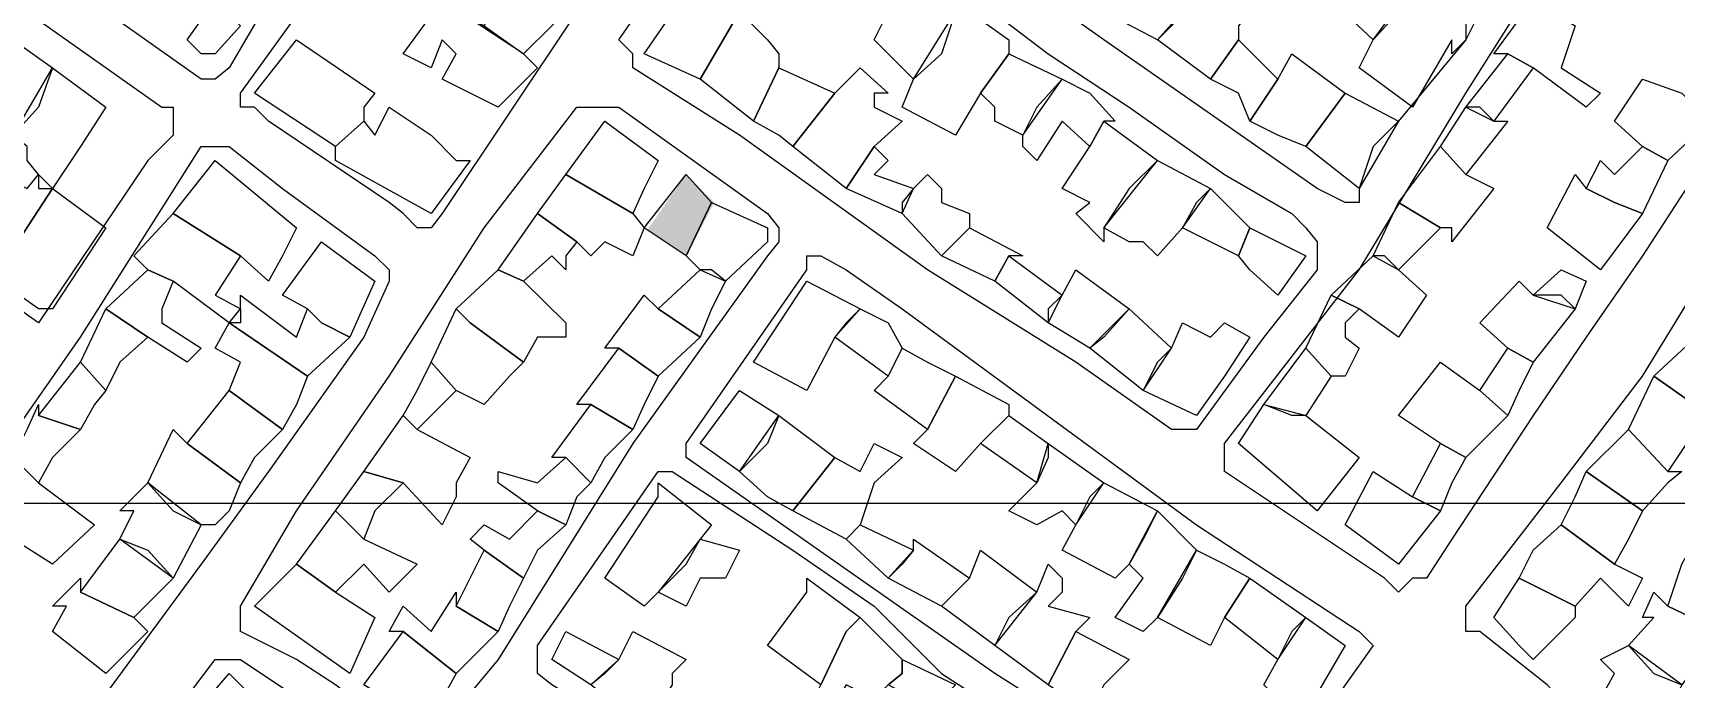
# Model space of a CAD drawing. Header units: millimetres. Extents: x -3588 to 75209, y -3737 to 38254.
# Drawn here: x 6429.4 to 6594.9, y 5420.5 to 5485.5 of the extents above; entities that cross this region are included whole.
import ezdxf

# ---------------------------------------------------------------- set-up
doc = ezdxf.new("R2010")
doc.units = ezdxf.units.MM
doc.layers.add('H', color=250, linetype='Continuous')
doc.layers.add('P', color=253, linetype='Continuous')

msp = doc.modelspace()

# ---------------------------------------------------------------- hatches: boundary and pattern name
at = {"layer": 'H', "linetype": 'Continuous'}
msp.add_hatch(color=256, dxfattribs=at).paths.add_polyline_path([(6491.246, 5465.648), (6495.199, 5471.297), (6498.032, 5468.464), (6495.199, 5463.103), (6491.246, 5465.648), (6491.246, 5465.648)])

# ---------------------------------------------------------------- linework, layer by layer
msp.add_lwpolyline([(6321.471, 6253.151), (7910.682, 6253.151), (7910.682, 5438.155), (6321.471, 5438.155)], close=True)
at = {"layer": 'P'}
for points in [[(6466.696, 5467.344), (6465.288, 5468.464), (6453.141, 5476.658), (6451.733, 5478.067), (6450.324, 5478.067), (6450.324, 5479.475), (6457.094, 5488.789), (6465.288, 5502.344), (6473.466, 5513.355), (6478.827, 5521.533), (6484.188, 5529.439), (6485.613, 5529.439), (6487.021, 5529.439), (6496.607, 5524.077), (6501.984, 5520.124), (6503.393, 5518.716), (6503.393, 5517.308), (6503.393, 5514.763), (6497.743, 5507.994), (6484.188, 5487.669), (6470.649, 5467.344), (6469.513, 5465.92), (6468.105, 5465.92), (6466.696, 5467.344)], [(6566.912, 5429.223), (6565.487, 5430.648), (6549.403, 5441.37), (6549.403, 5442.779), (6549.403, 5444.187), (6562.959, 5461.695), (6573.681, 5479.475), (6580.451, 5490.198), (6592.598, 5507.994), (6606.137, 5529.439)], [(6416.445, 5525.486), (6417.853, 5528.318), (6419.261, 5528.318), (6459.911, 5501.208), (6459.911, 5499.8), (6457.094, 5495.559), (6453.141, 5488.789), (6449.188, 5482.02), (6447.78, 5480.883), (6446.372, 5480.883), (6436.769, 5487.669), (6424.639, 5495.559), (6416.445, 5501.208), (6407.13, 5507.994), (6407.13, 5509.114), (6405.722, 5509.114), (6405.722, 5510.522), (6415.308, 5522.669), (6416.445, 5525.486)], [(6408.539, 5502.344), (6409.675, 5501.208), (6423.214, 5491.622), (6432.816, 5484.836), (6442.419, 5478.067), (6443.539, 5478.067), (6443.539, 5476.658), (6443.539, 5475.234), (6441.01, 5472.705), (6430, 5456.334), (6389.35, 5484.836), (6388.214, 5484.836), (6389.35, 5486.245), (6394.984, 5494.439), (6401.769, 5503.753), (6404.314, 5505.161), (6404.314, 5503.753), (6405.722, 5503.753), (6408.539, 5502.344)], [(6545.162, 5445.595), (6544.042, 5445.595), (6534.44, 5452.381), (6519.477, 5461.695), (6500.56, 5475.234), (6489.838, 5482.02), (6489.838, 5483.428), (6488.429, 5484.836), (6500.56, 5502.344), (6501.984, 5503.753), (6503.393, 5503.753), (6510.162, 5499.8), (6516.932, 5494.439), (6520.885, 5491.622), (6531.623, 5483.428), (6539.801, 5478.067), (6549.403, 5471.297), (6556.173, 5467.344), (6557.581, 5465.92), (6558.718, 5464.512), (6558.718, 5461.695), (6553.356, 5454.909), (6546.587, 5445.595), (6545.162, 5445.595)], [(6566.912, 5487.669), (6564.367, 5484.836), (6560.126, 5488.789), (6561.534, 5491.622), (6564.367, 5494.439), (6568.32, 5490.198), (6566.912, 5487.669)], [(6481.66, 5486.245), (6478.827, 5483.428), (6470.649, 5488.789), (6474.874, 5486.245), (6476.283, 5488.789), (6474.874, 5490.198), (6476.283, 5493.03), (6483.068, 5487.669), (6481.66, 5486.245)], [(6501.984, 5487.669), (6500.56, 5487.669), (6496.607, 5480.883), (6490.974, 5483.428), (6496.607, 5491.622), (6501.984, 5487.669)], [(6520.885, 5483.428), (6518.068, 5480.883), (6514.115, 5484.836), (6515.524, 5487.669), (6518.068, 5490.198), (6518.068, 5491.622), (6523.718, 5487.669), (6522.309, 5487.669), (6520.885, 5483.428)], [(6446.372, 5483.428), (6444.963, 5484.836), (6447.78, 5488.789), (6450.324, 5486.245), (6447.78, 5483.428), (6446.372, 5483.428)], [(6474.874, 5486.245), (6478.827, 5483.428), (6480.235, 5482.02), (6476.283, 5478.067), (6470.649, 5480.883), (6472.058, 5483.428), (6470.649, 5484.836), (6469.513, 5482.02), (6466.696, 5483.428), (6470.649, 5488.789), (6474.874, 5486.245)], [(6575.089, 5487.669), (6573.681, 5484.836), (6566.912, 5476.658), (6562.959, 5469.873), (6562.959, 5468.464), (6561.534, 5468.464), (6558.718, 5469.873), (6537.257, 5484.836), (6531.623, 5488.789)], [(6544.042, 5486.245), (6542.634, 5484.836), (6537.257, 5487.669), (6539.801, 5490.198), (6545.162, 5487.669), (6544.042, 5486.245)], [(6550.812, 5486.245), (6550.812, 5484.836), (6547.995, 5480.883), (6542.634, 5484.836), (6545.162, 5487.669), (6546.587, 5490.198), (6551.948, 5487.669), (6550.812, 5486.245)], [(6573.681, 5484.836), (6572.273, 5483.428), (6572.273, 5484.836), (6568.32, 5478.067), (6562.959, 5482.02), (6564.367, 5484.836), (6568.32, 5490.198), (6573.681, 5487.669), (6573.681, 5484.836)], [(6577.906, 5483.428), (6576.498, 5483.428), (6580.451, 5488.789), (6584.692, 5486.245), (6583.283, 5482.02), (6587.236, 5479.475), (6585.812, 5478.067), (6580.451, 5482.02), (6577.906, 5483.428)], [(6504.513, 5482.02), (6501.984, 5476.658), (6496.607, 5480.883), (6500.56, 5487.669), (6503.393, 5484.836), (6504.513, 5483.428), (6504.513, 5482.02)], [(6524.838, 5479.475), (6522.309, 5475.234), (6516.932, 5478.067), (6518.068, 5480.883), (6522.309, 5487.669), (6523.718, 5487.669), (6527.67, 5484.836), (6527.67, 5483.428), (6524.838, 5479.475)], [(6430, 5478.067), (6427.455, 5475.234), (6426.047, 5472.705), (6423.214, 5475.234), (6424.639, 5476.658), (6422.094, 5478.067), (6423.214, 5479.475), (6427.455, 5484.836), (6431.408, 5482.02), (6430, 5478.067)], [(6462.743, 5478.067), (6462.743, 5476.658), (6459.911, 5474.114), (6451.733, 5479.475), (6455.958, 5484.836), (6463.864, 5479.475), (6462.743, 5478.067)], [(6550.812, 5479.475), (6547.995, 5480.883), (6550.812, 5484.836), (6554.765, 5480.883), (6551.948, 5476.658), (6550.812, 5479.475)], [(6530.487, 5478.067), (6529.079, 5475.234), (6526.262, 5476.658), (6526.262, 5478.067), (6524.838, 5479.475), (6527.67, 5483.428), (6533.032, 5480.883), (6530.487, 5478.067)], [(6554.765, 5475.234), (6551.948, 5476.658), (6554.765, 5480.883), (6556.173, 5483.428), (6561.534, 5479.475), (6557.581, 5474.114), (6554.765, 5475.234)], [(6575.089, 5478.067), (6573.681, 5478.067), (6577.906, 5483.428), (6580.451, 5482.02), (6576.498, 5476.658), (6575.089, 5478.067)], [(6434.225, 5474.114), (6431.408, 5469.873), (6430, 5471.297), (6428.864, 5472.705), (6428.864, 5474.114), (6427.455, 5475.234), (6431.408, 5482.02), (6436.769, 5478.067), (6434.225, 5474.114)], [(6504.513, 5475.234), (6501.984, 5476.658), (6504.513, 5482.02), (6510.162, 5479.475), (6505.937, 5474.114), (6504.513, 5475.234)], [(6514.115, 5479.475), (6514.115, 5478.067), (6516.932, 5476.658), (6514.115, 5474.114), (6511.299, 5469.873), (6505.937, 5474.114), (6510.162, 5479.475), (6512.707, 5482.02), (6515.524, 5479.475), (6514.115, 5479.475)], [(6535.848, 5479.475), (6538.393, 5476.658), (6537.257, 5476.658), (6535.848, 5474.114), (6533.032, 5476.658), (6530.487, 5472.705), (6529.079, 5474.114), (6529.079, 5475.234), (6533.032, 5480.883), (6535.848, 5479.475)], [(6595.414, 5479.475), (6598.231, 5476.658), (6594.006, 5472.705), (6591.461, 5474.114), (6588.645, 5476.658), (6591.461, 5480.883), (6595.414, 5479.475)], [(6564.367, 5474.114), (6562.959, 5469.873), (6557.581, 5474.114), (6561.534, 5479.475), (6566.912, 5476.658), (6564.367, 5474.114)], [(6459.911, 5419.909), (6455.958, 5422.454), (6450.324, 5425.27), (6450.324, 5426.695), (6450.324, 5427.815), (6455.958, 5437.417), (6465.288, 5450.972), (6474.874, 5465.92), (6484.188, 5478.067), (6485.613, 5478.067), (6487.021, 5478.067), (6488.429, 5478.067), (6503.393, 5467.344), (6504.513, 5465.92), (6504.513, 5464.512), (6503.393, 5463.103), (6489.838, 5444.187), (6476.283, 5422.454), (6470.649, 5415.684), (6469.513, 5414.26), (6469.513, 5413.14), (6468.105, 5414.26), (6465.288, 5415.684), (6459.911, 5419.909)], [(6469.513, 5475.234), (6472.058, 5472.705), (6473.466, 5472.705), (6469.513, 5467.344), (6459.911, 5472.705), (6459.911, 5474.114), (6462.743, 5476.658), (6463.864, 5475.234), (6465.288, 5478.067), (6469.513, 5475.234)], [(6576.498, 5476.658), (6577.906, 5476.658), (6573.681, 5471.297), (6571.137, 5474.114), (6573.681, 5478.067), (6576.498, 5476.658)], [(6490.974, 5469.873), (6489.838, 5467.344), (6483.068, 5471.297), (6487.021, 5476.658), (6492.382, 5472.705), (6490.974, 5469.873)], [(6539.801, 5469.873), (6537.257, 5465.92), (6537.257, 5464.512), (6534.44, 5467.344), (6535.848, 5468.464), (6533.032, 5469.873), (6535.848, 5474.114), (6537.257, 5476.658), (6542.634, 5472.705), (6539.801, 5469.873)], [(6428.864, 5408.899), (6412.492, 5421.045), (6411.083, 5421.045), (6411.083, 5422.454), (6419.261, 5433.464), (6434.225, 5454.909), (6446.372, 5474.114), (6447.78, 5474.114), (6449.188, 5474.114), (6454.549, 5469.873), (6463.864, 5463.103), (6465.288, 5461.695), (6465.288, 5460.559), (6462.743, 5454.909), (6453.141, 5441.37), (6446.372, 5432.056), (6431.408, 5411.731), (6430, 5408.899), (6428.864, 5408.899)], [(6516.932, 5468.464), (6516.932, 5467.344), (6511.299, 5469.873), (6514.115, 5474.114), (6515.524, 5472.705), (6514.115, 5471.297), (6518.068, 5469.873), (6516.932, 5468.464)], [(6599.367, 5475.234), (6591.461, 5463.103), (6585.812, 5454.909), (6580.451, 5447.02), (6572.273, 5434.585), (6569.728, 5430.648), (6568.32, 5430.648), (6566.912, 5429.223)], [(6572.273, 5465.92), (6571.137, 5465.92), (6566.912, 5468.464), (6571.137, 5474.114), (6573.681, 5471.297), (6576.498, 5469.873), (6572.273, 5464.512), (6572.273, 5465.92)], [(6588.645, 5468.464), (6585.812, 5469.873), (6587.236, 5472.705), (6588.645, 5471.297), (6591.461, 5474.114), (6594.006, 5472.705), (6591.461, 5467.344), (6588.645, 5468.464)], [(6454.549, 5463.103), (6453.141, 5460.559), (6450.324, 5463.103), (6443.539, 5467.344), (6447.78, 5472.705), (6455.958, 5465.92), (6454.549, 5463.103)], [(6546.587, 5468.464), (6545.162, 5465.92), (6542.634, 5463.103), (6541.21, 5464.512), (6539.801, 5464.512), (6537.257, 5465.92), (6542.634, 5472.705), (6547.995, 5469.873), (6546.587, 5468.464)], [(6430, 5469.873), (6431.408, 5469.873), (6426.047, 5461.695), (6422.094, 5464.512), (6424.639, 5471.297), (6426.047, 5471.297), (6428.864, 5469.873), (6430, 5471.297), (6430, 5469.873)], [(6489.838, 5467.344), (6490.974, 5465.92), (6489.838, 5463.103), (6487.021, 5464.512), (6485.613, 5463.103), (6484.188, 5464.512), (6480.235, 5467.344), (6483.068, 5471.297), (6489.838, 5467.344)], [(6490.974, 5465.92), (6495.199, 5471.297), (6497.743, 5468.464), (6495.199, 5463.103), (6490.974, 5465.92), (6490.974, 5465.92)], [(6523.718, 5467.344), (6523.718, 5465.92), (6520.885, 5463.103), (6516.932, 5467.344), (6518.068, 5469.873), (6519.477, 5471.297), (6520.885, 5469.873), (6520.885, 5468.464), (6523.718, 5467.344)], [(6588.645, 5468.464), (6591.461, 5467.344), (6587.236, 5461.695), (6581.859, 5465.92), (6584.692, 5471.297), (6585.812, 5469.873), (6588.645, 5468.464)], [(6431.408, 5457.742), (6430, 5457.742), (6426.047, 5460.559), (6426.047, 5461.695), (6431.408, 5469.873), (6436.769, 5465.92), (6431.408, 5457.742)], [(6549.403, 5468.464), (6551.948, 5465.92), (6550.812, 5463.103), (6545.162, 5465.92), (6547.995, 5469.873), (6549.403, 5468.464)], [(6450.324, 5456.334), (6449.188, 5456.334), (6443.539, 5460.559), (6441.01, 5461.695), (6439.586, 5463.103), (6443.539, 5467.344), (6450.324, 5463.103), (6447.78, 5459.15), (6450.324, 5457.742), (6450.324, 5456.334)], [(6483.068, 5463.103), (6483.068, 5461.695), (6481.66, 5463.103), (6478.827, 5460.559), (6476.283, 5461.695), (6480.235, 5467.344), (6484.188, 5464.512), (6483.068, 5463.103)], [(6497.743, 5461.695), (6496.607, 5461.695), (6495.199, 5463.103), (6497.743, 5468.464), (6503.393, 5465.92), (6503.393, 5464.512), (6499.152, 5460.559), (6497.743, 5461.695)], [(6565.487, 5463.103), (6564.367, 5463.103), (6566.912, 5468.464), (6571.137, 5465.92), (6566.912, 5461.695), (6565.487, 5463.103)], [(6591.461, 5413.14), (6590.053, 5413.14), (6585.812, 5415.684), (6581.859, 5419.909), (6575.089, 5425.27), (6573.681, 5425.27), (6573.681, 5426.695), (6573.681, 5427.815), (6583.283, 5440.234), (6591.461, 5450.972), (6602.184, 5468.464)], [(6529.079, 5463.103), (6527.67, 5463.103), (6526.262, 5460.559), (6520.885, 5463.103), (6523.718, 5465.92), (6529.079, 5463.103)], [(6551.948, 5461.695), (6550.812, 5463.103), (6551.948, 5465.92), (6557.581, 5463.103), (6554.765, 5459.15), (6551.948, 5461.695)], [(6458.502, 5456.334), (6457.094, 5457.742), (6454.549, 5459.15), (6458.502, 5464.512), (6463.864, 5460.559), (6461.335, 5454.909), (6458.502, 5456.334)], [(6550.812, 5406.37), (6549.403, 5406.37), (6526.262, 5421.045), (6495.199, 5442.779), (6495.199, 5444.187), (6507.346, 5461.695), (6507.346, 5463.103), (6508.754, 5463.103), (6511.299, 5461.695), (6516.932, 5457.742), (6546.587, 5436.009), (6562.959, 5425.27), (6564.367, 5423.862), (6551.948, 5406.37), (6550.812, 5406.37)], [(6531.623, 5457.742), (6531.623, 5456.334), (6526.262, 5460.559), (6527.67, 5463.103), (6533.032, 5459.15), (6531.623, 5457.742)], [(6566.912, 5461.695), (6569.728, 5459.15), (6566.912, 5454.909), (6562.959, 5457.742), (6560.126, 5459.15), (6564.367, 5463.103), (6566.912, 5461.695)], [(6442.419, 5457.742), (6442.419, 5456.334), (6446.372, 5453.789), (6444.963, 5452.381), (6441.01, 5454.909), (6436.769, 5457.742), (6441.01, 5461.695), (6443.539, 5460.559), (6442.419, 5457.742)], [(6483.068, 5454.909), (6481.66, 5454.909), (6480.235, 5454.909), (6478.827, 5452.381), (6473.466, 5456.334), (6472.058, 5457.742), (6476.283, 5461.695), (6478.827, 5460.559), (6483.068, 5456.334), (6483.068, 5454.909)], [(6497.743, 5457.742), (6496.607, 5454.909), (6492.382, 5457.742), (6496.607, 5461.695), (6499.152, 5460.559), (6497.743, 5457.742)], [(6537.257, 5454.909), (6535.848, 5453.789), (6531.623, 5456.334), (6533.032, 5459.15), (6534.44, 5461.695), (6539.801, 5457.742), (6537.257, 5454.909)], [(6583.283, 5459.15), (6580.451, 5459.15), (6583.283, 5461.695), (6585.812, 5460.559), (6584.692, 5457.742), (6583.283, 5459.15)], [(6458.502, 5456.334), (6461.335, 5454.909), (6457.094, 5450.972), (6449.188, 5456.334), (6450.324, 5457.742), (6450.324, 5459.15), (6455.958, 5454.909), (6457.094, 5457.742), (6458.502, 5456.334)], [(6492.382, 5457.742), (6496.607, 5454.909), (6492.382, 5450.972), (6488.429, 5453.789), (6487.021, 5453.789), (6490.974, 5459.15), (6492.382, 5457.742)], [(6511.299, 5456.334), (6510.162, 5454.909), (6507.346, 5449.548), (6501.984, 5452.381), (6507.346, 5460.559), (6512.707, 5457.742), (6511.299, 5456.334)], [(6561.534, 5456.334), (6561.534, 5454.909), (6562.959, 5453.789), (6561.534, 5450.972), (6560.126, 5450.972), (6557.581, 5453.789), (6560.126, 5459.15), (6562.959, 5457.742), (6561.534, 5456.334)], [(6580.451, 5459.15), (6584.692, 5457.742), (6580.451, 5452.381), (6577.906, 5453.789), (6575.089, 5456.334), (6579.042, 5460.559), (6580.451, 5459.15)], [(6438.178, 5452.381), (6436.769, 5449.548), (6434.225, 5452.381), (6436.769, 5457.742), (6441.01, 5454.909), (6438.178, 5452.381)], [(6477.419, 5450.972), (6474.874, 5448.14), (6472.058, 5449.548), (6469.513, 5452.381), (6472.058, 5457.742), (6473.466, 5456.334), (6478.827, 5452.381), (6477.419, 5450.972)], [(6515.524, 5456.334), (6516.932, 5453.789), (6515.524, 5450.972), (6510.162, 5454.909), (6512.707, 5457.742), (6515.524, 5456.334)], [(6542.634, 5452.381), (6541.21, 5449.548), (6535.848, 5453.789), (6539.801, 5457.742), (6544.042, 5453.789), (6542.634, 5452.381)], [(6455.958, 5448.14), (6454.549, 5445.595), (6449.188, 5449.548), (6450.324, 5452.381), (6447.78, 5453.789), (6449.188, 5456.334), (6457.094, 5450.972), (6455.958, 5448.14)], [(6549.403, 5450.972), (6546.587, 5447.02), (6541.21, 5449.548), (6544.042, 5453.789), (6545.162, 5456.334), (6547.995, 5454.909), (6549.403, 5456.334), (6551.948, 5454.909), (6549.403, 5450.972)], [(6602.184, 5452.381), (6600.775, 5449.548), (6599.367, 5449.548), (6598.231, 5447.02), (6592.598, 5450.972), (6596.822, 5454.909), (6602.184, 5452.381)], [(6435.633, 5448.14), (6434.225, 5445.595), (6430, 5447.02), (6434.225, 5452.381), (6436.769, 5449.548), (6435.633, 5448.14)], [(6468.105, 5449.548), (6469.513, 5452.381), (6472.058, 5449.548), (6468.105, 5445.595), (6466.696, 5447.02), (6468.105, 5449.548)], [(6490.974, 5448.14), (6489.838, 5445.595), (6485.613, 5448.14), (6484.188, 5448.14), (6488.429, 5453.789), (6492.382, 5450.972), (6490.974, 5448.14)], [(6519.477, 5452.381), (6522.309, 5450.972), (6519.477, 5445.595), (6514.115, 5449.548), (6515.524, 5450.972), (6516.932, 5453.789), (6519.477, 5452.381)], [(6556.173, 5447.02), (6553.356, 5448.14), (6557.581, 5453.789), (6560.126, 5450.972), (6557.581, 5447.02), (6556.173, 5447.02)], [(6575.089, 5449.548), (6577.906, 5447.02), (6573.681, 5442.779), (6571.137, 5444.187), (6566.912, 5447.02), (6571.137, 5452.381), (6575.089, 5449.548)], [(6579.042, 5449.548), (6577.906, 5447.02), (6575.089, 5449.548), (6577.906, 5453.789), (6580.451, 5452.381), (6579.042, 5449.548)], [(6524.838, 5444.187), (6522.309, 5441.37), (6518.068, 5444.187), (6519.477, 5445.595), (6522.309, 5450.972), (6527.67, 5448.14), (6527.67, 5447.02), (6524.838, 5444.187)], [(6598.231, 5447.02), (6596.822, 5444.187), (6596.822, 5445.595), (6594.006, 5441.37), (6590.053, 5445.595), (6592.598, 5450.972), (6598.231, 5447.02)], [(6451.733, 5442.779), (6450.324, 5440.234), (6444.963, 5444.187), (6449.188, 5449.548), (6454.549, 5445.595), (6451.733, 5442.779)], [(6503.393, 5444.187), (6500.56, 5441.37), (6496.607, 5444.187), (6500.56, 5449.548), (6504.513, 5447.02), (6503.393, 5444.187)], [(6431.408, 5442.779), (6430, 5440.234), (6427.455, 5442.779), (6428.864, 5445.595), (6430, 5448.14), (6430, 5447.02), (6434.225, 5445.595), (6431.408, 5442.779)], [(6487.021, 5442.779), (6485.613, 5440.234), (6483.068, 5442.779), (6481.66, 5442.779), (6485.613, 5448.14), (6489.838, 5445.595), (6487.021, 5442.779)], [(6557.581, 5447.02), (6562.959, 5442.779), (6558.718, 5437.417), (6550.812, 5444.187), (6553.356, 5448.14), (6557.581, 5447.02)], [(6468.105, 5445.595), (6473.466, 5442.779), (6472.058, 5440.234), (6472.058, 5438.826), (6470.649, 5436.009), (6466.696, 5440.234), (6462.743, 5441.37), (6466.696, 5447.02), (6468.105, 5445.595)], [(6503.393, 5438.826), (6500.56, 5441.37), (6504.513, 5447.02), (6510.162, 5442.779), (6505.937, 5437.417), (6503.393, 5438.826)], [(6531.623, 5442.779), (6530.487, 5440.234), (6524.838, 5444.187), (6527.67, 5447.02), (6531.623, 5444.187), (6531.623, 5442.779)], [(6449.188, 5437.417), (6447.78, 5436.009), (6446.372, 5436.009), (6441.01, 5440.234), (6443.539, 5445.595), (6444.963, 5444.187), (6450.324, 5440.234), (6449.188, 5437.417)], [(6514.115, 5440.234), (6512.707, 5436.009), (6511.299, 5434.585), (6505.937, 5437.417), (6510.162, 5442.779), (6512.707, 5441.37), (6514.115, 5444.187), (6516.932, 5442.779), (6514.115, 5440.234)], [(6535.848, 5438.826), (6534.44, 5436.009), (6533.032, 5437.417), (6530.487, 5436.009), (6527.67, 5437.417), (6530.487, 5440.234), (6531.623, 5444.187), (6537.257, 5440.234), (6535.848, 5438.826)], [(6572.273, 5440.234), (6571.137, 5437.417), (6568.32, 5438.826), (6571.137, 5444.187), (6573.681, 5442.779), (6572.273, 5440.234)], [(6594.006, 5441.37), (6595.414, 5441.37), (6594.006, 5440.234), (6591.461, 5437.417), (6585.812, 5441.37), (6590.053, 5445.595), (6594.006, 5441.37)], [(6430, 5440.234), (6435.633, 5436.009), (6431.408, 5432.056), (6427.455, 5434.585), (6423.214, 5437.417), (6427.455, 5442.779), (6430, 5440.234)], [(6484.188, 5438.826), (6483.068, 5436.009), (6480.235, 5437.417), (6476.283, 5440.234), (6476.283, 5441.37), (6480.235, 5440.234), (6483.068, 5442.779), (6485.613, 5440.234), (6484.188, 5438.826)], [(6463.864, 5437.417), (6462.743, 5434.585), (6459.911, 5437.417), (6462.743, 5441.37), (6466.696, 5440.234), (6463.864, 5437.417)], [(6514.115, 5427.815), (6520.885, 5421.045), (6547.995, 5403.537), (6549.403, 5402.129), (6547.995, 5402.129), (6537.257, 5386.045), (6537.257, 5384.621), (6535.848, 5384.621), (6534.44, 5384.621), (6529.079, 5388.574), (6505.937, 5403.537), (6490.974, 5414.26), (6481.66, 5419.909), (6480.235, 5421.045), (6480.235, 5422.454), (6480.235, 5423.862), (6492.382, 5441.37), (6493.791, 5441.37), (6505.937, 5433.464), (6514.115, 5427.815)], [(6568.32, 5438.826), (6571.137, 5437.417), (6566.912, 5432.056), (6561.534, 5436.009), (6564.367, 5441.37), (6568.32, 5438.826)], [(6584.692, 5438.826), (6585.812, 5441.37), (6591.461, 5437.417), (6590.053, 5434.585), (6588.645, 5432.056), (6583.283, 5436.009), (6584.692, 5438.826)], [(6443.539, 5437.417), (6446.372, 5436.009), (6443.539, 5430.648), (6438.178, 5434.585), (6439.586, 5437.417), (6438.178, 5437.417), (6441.01, 5440.234), (6443.539, 5437.417)], [(6492.382, 5429.223), (6490.974, 5427.815), (6487.021, 5430.648), (6492.382, 5438.826), (6492.382, 5440.234), (6497.743, 5436.009), (6496.607, 5434.585), (6492.382, 5429.223)], [(6541.21, 5434.585), (6539.801, 5432.056), (6538.393, 5430.648), (6533.032, 5433.464), (6534.44, 5436.009), (6537.257, 5440.234), (6542.634, 5437.417), (6541.21, 5434.585)], [(6462.743, 5434.585), (6468.105, 5432.056), (6465.288, 5429.223), (6462.743, 5432.056), (6459.911, 5429.223), (6455.958, 5432.056), (6459.911, 5437.417), (6462.743, 5434.585)], [(6480.235, 5433.464), (6478.827, 5430.648), (6474.874, 5433.464), (6473.466, 5434.585), (6474.874, 5436.009), (6477.419, 5434.585), (6480.235, 5437.417), (6483.068, 5436.009), (6480.235, 5433.464)], [(6516.932, 5432.056), (6515.524, 5430.648), (6511.299, 5434.585), (6512.707, 5436.009), (6518.068, 5433.464), (6516.932, 5432.056)], [(6545.162, 5430.648), (6542.634, 5426.695), (6541.21, 5425.27), (6538.393, 5426.695), (6541.21, 5430.648), (6539.801, 5432.056), (6542.634, 5437.417), (6546.587, 5433.464), (6545.162, 5430.648)], [(6580.451, 5433.464), (6583.283, 5436.009), (6588.645, 5432.056), (6591.461, 5430.648), (6590.053, 5427.815), (6587.236, 5430.648), (6584.692, 5427.815), (6579.042, 5430.648), (6580.451, 5433.464)], [(6441.01, 5433.464), (6443.539, 5430.648), (6439.586, 5426.695), (6434.225, 5429.223), (6438.178, 5434.585), (6441.01, 5433.464)], [(6495.199, 5432.056), (6496.607, 5434.585), (6500.56, 5433.464), (6499.152, 5430.648), (6496.607, 5430.648), (6495.199, 5427.815), (6492.382, 5429.223), (6495.199, 5432.056)], [(6522.309, 5429.223), (6520.885, 5427.815), (6515.524, 5430.648), (6518.068, 5433.464), (6518.068, 5434.585), (6523.718, 5430.648), (6522.309, 5429.223)], [(6600.775, 5426.695), (6599.367, 5425.27), (6594.006, 5427.815), (6595.414, 5432.056), (6596.822, 5434.585), (6596.822, 5433.464), (6602.184, 5429.223), (6600.775, 5426.695)], [(6477.419, 5427.815), (6476.283, 5425.27), (6472.058, 5427.815), (6474.874, 5433.464), (6478.827, 5430.648), (6477.419, 5427.815)], [(6527.67, 5426.695), (6526.262, 5423.862), (6520.885, 5427.815), (6523.718, 5430.648), (6524.838, 5433.464), (6530.487, 5429.223), (6527.67, 5426.695)], [(6549.403, 5432.056), (6551.948, 5430.648), (6549.403, 5426.695), (6547.995, 5423.862), (6542.634, 5426.695), (6546.587, 5433.464), (6549.403, 5432.056)], [(6459.911, 5429.223), (6463.864, 5426.695), (6461.335, 5421.045), (6451.733, 5427.815), (6455.958, 5432.056), (6459.911, 5429.223)], [(6533.032, 5429.223), (6531.623, 5427.815), (6535.848, 5426.695), (6534.44, 5425.27), (6531.623, 5419.909), (6526.262, 5423.862), (6530.487, 5429.223), (6531.623, 5432.056), (6533.032, 5430.648), (6533.032, 5429.223)], [(6438.178, 5422.454), (6436.769, 5421.045), (6431.408, 5425.27), (6432.816, 5427.815), (6431.408, 5427.815), (6434.225, 5430.648), (6434.225, 5429.223), (6439.586, 5426.695), (6441.01, 5425.27), (6438.178, 5422.454)], [(6472.058, 5427.815), (6476.283, 5425.27), (6472.058, 5421.045), (6466.696, 5425.27), (6465.288, 5425.27), (6466.696, 5427.815), (6469.513, 5425.27), (6472.058, 5429.223), (6472.058, 5427.815)], [(6511.299, 5425.27), (6508.754, 5419.909), (6503.393, 5423.862), (6507.346, 5429.223), (6507.346, 5430.648), (6512.707, 5426.695), (6511.299, 5425.27)], [(6556.173, 5425.27), (6554.765, 5422.454), (6549.403, 5426.695), (6551.948, 5430.648), (6557.581, 5426.695), (6556.173, 5425.27)], [(6579.042, 5423.862), (6576.498, 5426.695), (6579.042, 5430.648), (6584.692, 5427.815), (6584.692, 5426.695), (6583.283, 5425.27), (6580.451, 5422.454), (6579.042, 5423.862)], [(6594.006, 5427.815), (6599.367, 5425.27), (6595.414, 5419.909), (6590.053, 5423.862), (6592.598, 5426.695), (6591.461, 5426.695), (6592.598, 5429.223), (6594.006, 5427.815)], [(6516.932, 5422.454), (6516.932, 5421.045), (6515.524, 5419.909), (6514.115, 5418.501), (6511.299, 5419.909), (6508.754, 5415.684), (6507.346, 5417.093), (6508.754, 5419.909), (6511.299, 5425.27), (6512.707, 5426.695), (6516.932, 5422.454)], [(6554.765, 5418.501), (6553.356, 5419.909), (6554.765, 5422.454), (6557.581, 5426.695), (6561.534, 5423.862), (6557.581, 5417.093), (6554.765, 5418.501)], [(6470.649, 5418.501), (6469.513, 5415.684), (6462.743, 5419.909), (6466.696, 5425.27), (6472.058, 5421.045), (6470.649, 5418.501)], [(6487.021, 5421.045), (6485.613, 5419.909), (6481.66, 5422.454), (6483.068, 5425.27), (6488.429, 5422.454), (6487.021, 5421.045)], [(6493.791, 5421.045), (6493.791, 5419.909), (6490.974, 5415.684), (6485.613, 5419.909), (6488.429, 5422.454), (6489.838, 5425.27), (6495.199, 5422.454), (6493.791, 5421.045)], [(6537.257, 5419.909), (6535.848, 5417.093), (6531.623, 5419.909), (6534.44, 5425.27), (6539.801, 5422.454), (6537.257, 5419.909)], [(6592.598, 5421.045), (6595.414, 5419.909), (6592.598, 5414.26), (6587.236, 5418.501), (6588.645, 5421.045), (6587.236, 5422.454), (6590.053, 5423.862), (6592.598, 5421.045)], [(6435.633, 5406.37), (6447.78, 5422.454), (6449.188, 5422.454), (6450.324, 5422.454), (6470.649, 5408.899)], [(6451.733, 5414.26), (6449.188, 5411.731), (6447.78, 5413.14), (6446.372, 5410.323), (6442.419, 5413.14), (6449.188, 5421.045), (6453.141, 5417.093), (6451.733, 5414.26)], [(6520.885, 5418.501), (6520.885, 5417.093), (6515.524, 5419.909), (6516.932, 5421.045), (6516.932, 5422.454), (6522.309, 5419.909), (6520.885, 5418.501)]]:
    msp.add_lwpolyline(points, dxfattribs=at)

doc.saveas('drawing.dxf')
